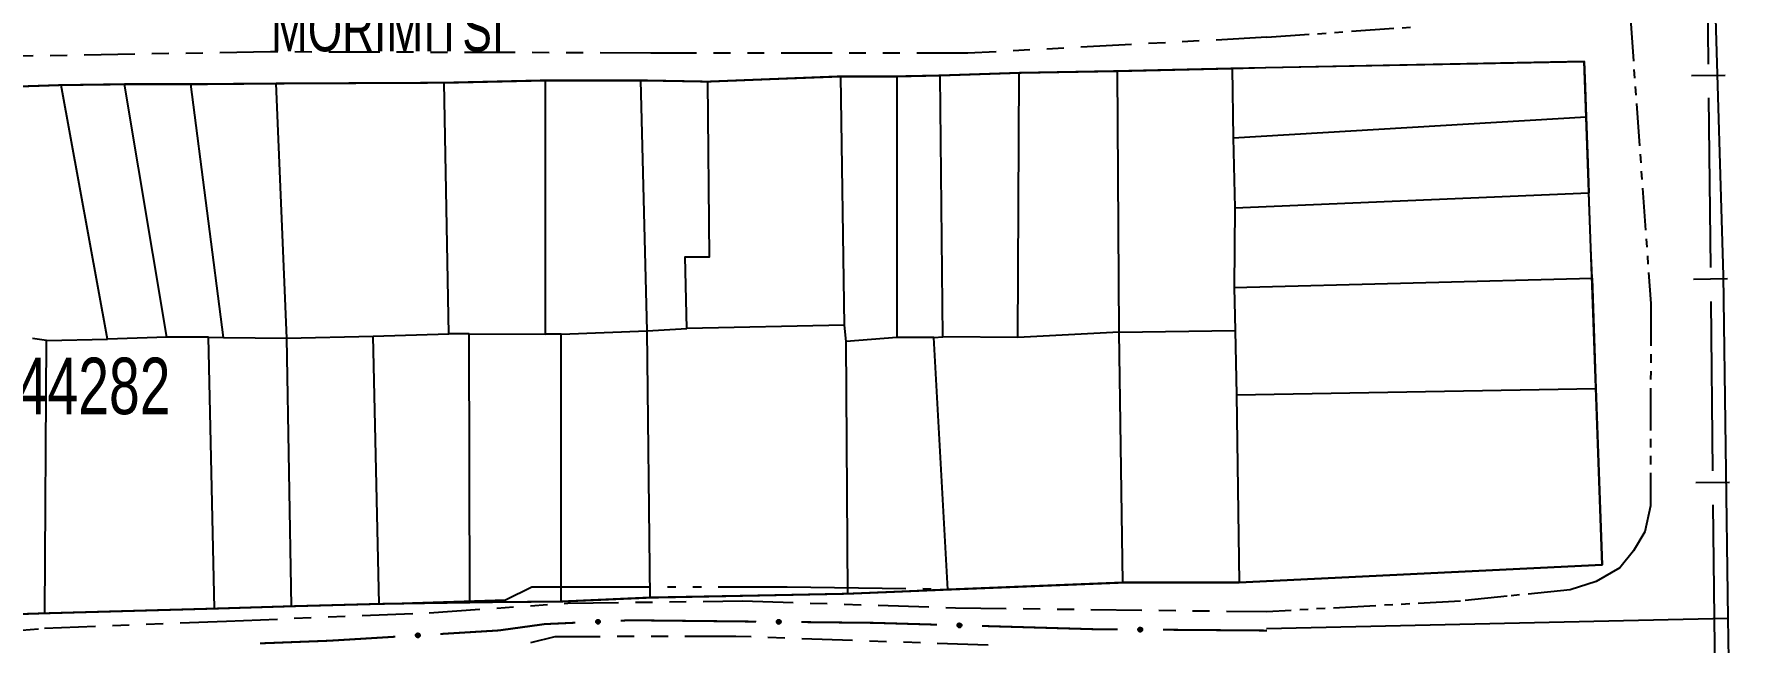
# Model space of a CAD drawing. Extents: x 203604 to 204690, y 4848469 to 4850418.
# Drawn here: x 204527.9 to 204678.2, y 4848677.2 to 4848731 of the extents above; entities that cross this region are included whole.
import ezdxf

# ---------------------------------------------------------------- set-up
doc = ezdxf.new("R2010")
doc.units = 0
doc.header["$LTSCALE"] = 1.5
doc.header["$MEASUREMENT"] = 0
for name, pattern in [('PHANTOMX2', [5, 2.5, -0.5, 0.5, -0.5, 0.5, -0.5]), ('TRACO_05', [11, 7, -1, 0.5, -1, 0.5, -1]), ('TRACO_25', [8, 3, -1, 1, -1, 1, -1])]:
    doc.linetypes.add(name, pattern=pattern)
for name, color, linetype in [('CD_MALHA_LOTES', 7, 'CONTINUOUS'), ('CD_TXT_QUADRA', 2, 'CONTINUOUS'), ('HD-VALAS-DRENOS', 170, 'CONTINUOUS'), ('LM-LIM-SETOR-FISCAL', 7, 'CONTINUOUS'), ('RU-QUADRA', 210, 'CONTINUOUS'), ('SV-EIXO-ROD-ESTR', 7, 'CONTINUOUS'), ('SV-EIXO-RUA-N-PAV', 6, 'CONTINUOUS'), ('SV-EST-M-N-PAV', 1, 'PHANTOMX2'), ('SV-RUA-NAO-PAV', 7, 'CONTINUOUS'), ('SV-RUA-NAO-PAV-S-GUIA-C-GUIA', 7, 'PHANTOMX2'), ('SV-TXT-RUA-N-PAV', 7, 'CONTINUOUS')]:
    doc.layers.add(name, color=color, linetype=linetype)
doc.styles.add('ARIAL', font='ARIAL.SHX')

msp = doc.modelspace()

# ---------------------------------------------------------------- linework, layer by layer
at = {"layer": 'CD_MALHA_LOTES', "linetype": 'Continuous', "flags": 128}
for points in [[(204587.51156, 4848726.739986), (204599.289278, 4848727.204896)], [(204599.599218, 4848705.19916), (204599.289278, 4848727.204896)], [(204599.289278, 4848727.204896), (204604.248317, 4848727.204896)], [(204604.248317, 4848727.204896), (204608.083824, 4848727.282381)], [(204604.248317, 4848727.204896), (204604.248317, 4848704.11437)], [(204608.083824, 4848727.282381), (204615.057473, 4848727.514836)], [(204608.316279, 4848704.153112), (204608.083824, 4848727.282381)], [(204614.941246, 4848704.11437), (204615.057473, 4848727.514836)], [(204615.057473, 4848727.514836), (204623.774534, 4848727.669806)], [(204623.774534, 4848727.669806), (204633.925067, 4848727.902261)], [(204623.929504, 4848704.57928), (204623.774534, 4848727.669806)], [(204530.292801, 4848726.433049), (204523.993242, 4848726.225372)], [(204535.900102, 4848726.502275), (204530.292801, 4848726.433049)], [(204534.377131, 4848703.969236), (204530.292801, 4848726.433049)], [(204539.638302, 4848704.1423), (204535.900102, 4848726.502275)], [(204541.749693, 4848726.502275), (204535.900102, 4848726.502275)], [(204549.295319, 4848726.571501), (204541.749693, 4848726.502275)], [(204544.657182, 4848704.107687), (204541.749693, 4848726.502275)], [(204564.178893, 4848726.640727), (204549.295319, 4848726.571501)], [(204550.264482, 4848704.038461), (204549.295319, 4848726.571501)], [(204564.178893, 4848726.640727), (204573.143651, 4848726.848405)], [(204564.594249, 4848704.419204), (204564.178893, 4848726.640727)], [(204573.143651, 4848704.384591), (204573.143651, 4848726.848405)], [(204573.143651, 4848726.848405), (204581.589214, 4848726.848405)], [(204582.143022, 4848704.696108), (204581.589214, 4848726.848405)], [(204581.589214, 4848726.848405), (204587.51156, 4848726.739986)], [(204585.65192, 4848704.88922), (204585.49695, 4848711.242989), (204587.66653, 4848711.242989), (204587.51156, 4848726.739986)], [(204634.002552, 4848721.780947), (204634.157522, 4848715.582148)], [(204634.157522, 4848715.582148), (204634.080037, 4848708.531014)], [(204634.080037, 4848708.531014), (204634.173502, 4848704.714558)], [(204574.52817, 4848704.384591), (204582.143022, 4848704.696108)], [(204582.143022, 4848704.696108), (204585.65192, 4848704.88922)], [(204582.419926, 4848681.090066), (204582.143022, 4848704.696108)], [(204599.599218, 4848705.19916), (204585.65192, 4848704.88922)], [(204599.761021, 4848703.761558), (204599.599218, 4848705.19916)], [(204623.929504, 4848704.57928), (204634.173502, 4848704.714558)], [(204528.977509, 4848703.830784), (204527.731442, 4848704.003848)], [(204528.839057, 4848679.705548), (204528.977509, 4848703.830784)], [(204528.977509, 4848703.830784), (204534.377131, 4848703.969236)], [(204539.638302, 4848704.1423), (204534.377131, 4848703.969236)], [(204543.307276, 4848704.1423), (204539.638302, 4848704.1423)], [(204543.861083, 4848680.120903), (204543.307276, 4848704.1423)], [(204543.307276, 4848704.1423), (204544.657182, 4848704.107687)], [(204544.657182, 4848704.107687), (204550.264482, 4848704.038461)], [(204550.264482, 4848704.038461), (204557.879334, 4848704.211526)], [(204550.679837, 4848680.328581), (204550.264482, 4848704.038461)], [(204557.879334, 4848704.211526), (204564.594249, 4848704.419204)], [(204558.433141, 4848680.536259), (204557.879334, 4848704.211526)], [(204566.394123, 4848704.419204), (204564.594249, 4848704.419204)], [(204566.463349, 4848680.674711), (204566.394123, 4848704.419204)], [(204566.394123, 4848704.419204), (204573.143651, 4848704.384591)], [(204574.52817, 4848704.384591), (204573.143651, 4848704.384591)], [(204574.52817, 4848680.743937), (204574.52817, 4848704.384591)], [(204604.248317, 4848704.11437), (204599.761021, 4848703.761558)], [(204599.899472, 4848681.436196), (204599.761021, 4848703.761558)], [(204607.502687, 4848704.11437), (204604.248317, 4848704.11437)], [(204607.502687, 4848704.11437), (204608.316279, 4848704.153112)], [(204608.742447, 4848681.798693), (204607.502687, 4848704.11437)], [(204614.941246, 4848704.11437), (204608.316279, 4848704.153112)], [(204623.929504, 4848704.57928), (204614.941246, 4848704.11437)], [(204624.239444, 4848682.418573), (204623.929504, 4848704.57928)], [(204624.239444, 4848682.418573), (204608.742447, 4848681.798693)], [(204634.544947, 4848682.418573), (204624.239444, 4848682.418573)], [(204550.679837, 4848680.328581), (204558.433141, 4848680.536259)], [(204558.433141, 4848680.536259), (204566.463349, 4848680.674711)], [(204574.52817, 4848680.743937), (204566.463349, 4848680.674711)], [(204582.419926, 4848681.090066), (204574.52817, 4848680.743937)], [(204599.899472, 4848681.436196), (204582.419926, 4848681.090066)], [(204608.742447, 4848681.798693), (204599.899472, 4848681.436196)], [(204522.262594, 4848679.49787), (204528.839057, 4848679.705548)], [(204528.839057, 4848679.705548), (204543.861083, 4848680.120903)], [(204543.861083, 4848680.120903), (204550.679837, 4848680.328581)]]:
    msp.add_lwpolyline(points, dxfattribs=at)
at = {"layer": 'CD_MALHA_LOTES'}
for points in [[(204633.925067, 4848727.902261), (204636.869497, 4848727.979746), (204665.072992, 4848728.528496), (204665.153821, 4848726.283241), (204665.24974, 4848723.618801)], [(204633.925067, 4848727.902261), (204634.002552, 4848721.780947)], [(204634.002552, 4848721.780947), (204665.24974, 4848723.618801)], [(204665.24974, 4848723.618801), (204665.395891, 4848719.559041), (204665.491916, 4848716.891654)], [(204634.157522, 4848715.582148), (204665.491916, 4848716.891654)], [(204665.763025, 4848709.360824), (204665.666902, 4848712.030914), (204665.491916, 4848716.891654)], [(204634.080037, 4848708.531014), (204665.763025, 4848709.360824)], [(204665.763025, 4848709.360824), (204666.018927, 4848702.252408), (204666.115124, 4848699.580253)], [(204634.173502, 4848704.714558), (204634.312492, 4848699.039103)], [(204634.312492, 4848699.039103), (204666.115124, 4848699.580253)], [(204634.312492, 4848699.039103), (204634.544947, 4848682.418573)], [(204666.115124, 4848699.580253), (204666.676346, 4848683.990702), (204634.544947, 4848682.418573)]]:
    msp.add_lwpolyline(points, dxfattribs=at)
at = {"layer": 'HD-VALAS-DRENOS', "linetype": 'TRACO_05'}
msp.add_polyline3d([(204559.54, 4848680.56, 11.14), (204569.61, 4848680.9, 11.14), (204571.94, 4848682.04, 11.14), (204594.54, 4848682.04, 11.14), (204608.65, 4848681.86, 11.14)], dxfattribs=at)
at = {"layer": 'LM-LIM-SETOR-FISCAL'}
for p, q in [((204675.885595, 4848743.292493), (204676.046013, 4848728.29335)), ((204674.556794, 4848727.277366), (204677.556622, 4848727.30945)), ((204676.078097, 4848725.293522), (204676.238516, 4848710.29438)), ((204674.749296, 4848709.278395), (204677.749124, 4848709.310479)), ((204676.270599, 4848707.294551), (204676.431018, 4848692.295409)), ((204674.941798, 4848691.279425), (204677.941627, 4848691.311508)), ((204676.463102, 4848689.295581), (204676.62352, 4848674.296439))]:
    msp.add_line(p, q, dxfattribs=at)
at = {"layer": 'RU-QUADRA', "linetype": 'Continuous', "const_width": 0.18, "flags": 128}
for points in [[(204523.993242, 4848726.225372), (204530.292801, 4848726.433049), (204535.900102, 4848726.502275), (204541.749693, 4848726.502275), (204549.295319, 4848726.571501), (204564.178893, 4848726.640727), (204573.143651, 4848726.848405), (204581.589214, 4848726.848405), (204587.51156, 4848726.739986), (204599.289278, 4848727.204896), (204604.248317, 4848727.204896), (204608.083824, 4848727.282381), (204615.057473, 4848727.514836), (204623.774534, 4848727.669806), (204633.925067, 4848727.902261)], [(204634.544947, 4848682.418573), (204624.239444, 4848682.418573), (204608.742447, 4848681.798693), (204599.899472, 4848681.436196), (204582.419926, 4848681.090066), (204574.52817, 4848680.743937), (204566.463349, 4848680.674711), (204558.433141, 4848680.536259), (204550.679837, 4848680.328581), (204543.861083, 4848680.120903), (204528.839057, 4848679.705548), (204522.262594, 4848679.49787)]]:
    msp.add_lwpolyline(points, dxfattribs=at)
at = {"layer": 'RU-QUADRA', "linetype": 'Continuous'}
msp.add_lwpolyline([(204634.544947, 4848682.418573), (204666.676346, 4848683.990702), (204665.072992, 4848728.528496), (204633.925067, 4848727.902261)], dxfattribs=at)
at = {"layer": 'SV-EIXO-ROD-ESTR'}
for p, q in [((204676.599379, 4848735.62853), (204677.376882, 4848709.582204)), ((204677.376882, 4848709.582204), (204677.793629, 4848679.284658)), ((204677.793629, 4848679.284658), (204678.242604, 4848646.644194))]:
    msp.add_line(p, q, dxfattribs=at)
at = {"layer": 'SV-EIXO-RUA-N-PAV'}
msp.add_line((204636.955006, 4848678.37036), (204677.793629, 4848679.284658), dxfattribs=at)
for points in [[(204577.645167, 4848679.065777), (204577.677644, 4848679.102345), (204577.713035, 4848679.127132), (204577.748503, 4848679.13931), (204577.782651, 4848679.141899), (204577.817885, 4848679.140613), (204577.853121, 4848679.131479), (204577.889985, 4848679.112678), (204577.926896, 4848679.080356), (204577.949905, 4848679.042433), (204577.963705, 4848679.008299), (204577.968455, 4848678.972847), (204577.966632, 4848678.93864), (204577.955933, 4848678.902352), (204577.936516, 4848678.865181), (204577.903117, 4848678.828852), (204577.868254, 4848678.804789), (204577.833638, 4848678.793911), (204577.797967, 4848678.789361), (204577.762012, 4848678.791106), (204577.727475, 4848678.800271), (204577.690084, 4848678.819889), (204577.654664, 4848678.853329), (204577.630267, 4848678.887827), (204577.618906, 4848678.92228), (204577.615218, 4848678.9575), (204577.616078, 4848678.992855), (204577.623785, 4848679.028658), (204577.645167, 4848679.065777)], [(204593.647533, 4848679.061404), (204593.681995, 4848679.096109), (204593.718709, 4848679.118889), (204593.7548, 4848679.129075), (204593.789039, 4848679.129761), (204593.824147, 4848679.126517), (204593.858821, 4848679.115437), (204593.894581, 4848679.094614), (204593.929637, 4848679.060289), (204593.950501, 4848679.021145), (204593.962381, 4848678.986296), (204593.965151, 4848678.950634), (204593.961428, 4848678.916582), (204593.948728, 4848678.880945), (204593.927273, 4848678.844912), (204593.891904, 4848678.810497), (204593.855757, 4848678.788411), (204593.820589, 4848678.779475), (204593.78472, 4848678.776917), (204593.748918, 4848678.780658), (204593.714944, 4848678.791731), (204593.678703, 4848678.813398), (204593.645198, 4848678.848757), (204593.622758, 4848678.884558), (204593.61333, 4848678.919591), (204593.611607, 4848678.954961), (204593.614433, 4848678.990213), (204593.62412, 4848679.025532), (204593.647533, 4848679.061404)], [(204561.699983, 4848677.855907), (204561.731885, 4848677.892978), (204561.766884, 4848677.918315), (204561.802157, 4848677.931046), (204561.836261, 4848677.934168), (204561.87151, 4848677.933433), (204561.906885, 4848677.924851), (204561.944038, 4848677.906629), (204561.98145, 4848677.874887), (204562.005049, 4848677.837328), (204562.019381, 4848677.803414), (204562.024684, 4848677.768041), (204562.023396, 4848677.73381), (204562.013266, 4848677.697359), (204561.994432, 4848677.659889), (204561.961604, 4848677.623042), (204561.927122, 4848677.598437), (204561.89268, 4848677.587019), (204561.857084, 4848677.581913), (204561.821107, 4848677.583095), (204561.78643, 4848677.59172), (204561.748738, 4848677.610751), (204561.712799, 4848677.643633), (204561.687866, 4848677.677745), (204561.675968, 4848677.712017), (204561.67173, 4848677.747175), (204561.672037, 4848677.782539), (204561.679184, 4848677.818458), (204561.699983, 4848677.855907)], [(204609.645957, 4848678.755657), (204609.681045, 4848678.789728), (204609.718169, 4848678.811836), (204609.754439, 4848678.821363), (204609.788685, 4848678.821424), (204609.823727, 4848678.817541), (204609.858194, 4848678.805831), (204609.893569, 4848678.784361), (204609.927994, 4848678.749402), (204609.948141, 4848678.709884), (204609.959384, 4848678.674825), (204609.961504, 4848678.639119), (204609.957161, 4848678.60514), (204609.943814, 4848678.569741), (204609.921706, 4848678.534104), (204609.885716, 4848678.500339), (204609.849172, 4848678.478915), (204609.813848, 4848678.470621), (204609.777938, 4848678.468717), (204609.74221, 4848678.473111), (204609.708443, 4848678.4848), (204609.672603, 4848678.507124), (204609.639748, 4848678.543088), (204609.617964, 4848678.579292), (204609.609176, 4848678.61449), (204609.608097, 4848678.649886), (204609.611565, 4848678.68508), (204609.621894, 4848678.720217), (204609.645957, 4848678.755657)], [(204625.638525, 4848678.378663), (204625.672888, 4848678.413466), (204625.709537, 4848678.436351), (204625.745598, 4848678.44664), (204625.779836, 4848678.447423), (204625.814952, 4848678.444279), (204625.849658, 4848678.433298), (204625.885477, 4848678.412578), (204625.920631, 4848678.378353), (204625.941607, 4848678.339268), (204625.953586, 4848678.304454), (204625.956458, 4848678.2688), (204625.952832, 4848678.234737), (204625.940233, 4848678.199064), (204625.918881, 4848678.16297), (204625.883611, 4848678.128454), (204625.847527, 4848678.106265), (204625.812385, 4848678.097229), (204625.776523, 4848678.094568), (204625.740711, 4848678.098208), (204625.706705, 4848678.109183), (204625.670402, 4848678.130747), (204625.636796, 4848678.16601), (204625.614254, 4848678.201747), (204625.604727, 4848678.236752), (204625.602903, 4848678.272118), (204625.605628, 4848678.307377), (204625.615214, 4848678.342724), (204625.638525, 4848678.378663)]]:
    msp.add_lwpolyline(points, close=True, dxfattribs=at)
for points in [[(204577.616078, 4848678.992855), (204577.949905, 4848679.042433)], [(204577.619382, 4848678.976442), (204577.951755, 4848679.026924)], [(204577.623785, 4848679.028658), (204577.926896, 4848679.080356)], [(204577.624663, 4848679.010828), (204577.933802, 4848679.061629)], [(204577.635397, 4848679.045459), (204577.905004, 4848679.094479)], [(204577.645167, 4848679.065777), (204577.889985, 4848679.112678)], [(204577.663667, 4848679.084977), (204577.864184, 4848679.121325)], [(204577.677644, 4848679.102345), (204577.853121, 4848679.131479)], [(204577.697758, 4848679.116562), (204577.826704, 4848679.134662)], [(204577.713035, 4848679.127132), (204577.817885, 4848679.140613)], [(204593.614433, 4848678.990213), (204593.950501, 4848679.021145)], [(204593.624004, 4848679.007681), (204593.93549, 4848679.041206)], [(204593.62412, 4848679.025532), (204593.929637, 4848679.060289)], [(204593.636648, 4848679.041661), (204593.908565, 4848679.075608)], [(204593.647533, 4848679.061404), (204593.894581, 4848679.094614)], [(204593.667073, 4848679.079545), (204593.869301, 4848679.104683)], [(204593.681995, 4848679.096109), (204593.858821, 4848679.115437)], [(204593.702868, 4848679.109185), (204593.832621, 4848679.120084)], [(204593.718709, 4848679.118889), (204593.824147, 4848679.126517)], [(204561.67173, 4848677.747175), (204562.019381, 4848677.803414)], [(204561.672037, 4848677.782539), (204562.005049, 4848677.837328)], [(204561.675597, 4848677.76618), (204562.007141, 4848677.82185)], [(204561.675968, 4848677.712017), (204562.024684, 4848677.768041)], [(204561.676468, 4848677.729323), (204562.020435, 4848677.783013)], [(204561.679184, 4848677.818458), (204561.98145, 4848677.874887)], [(204561.68034, 4848677.800644), (204561.988647, 4848677.85627)], [(204561.685428, 4848677.694324), (204562.021058, 4848677.750242)], [(204561.687866, 4848677.677745), (204562.023396, 4848677.73381)], [(204561.690531, 4848677.835438), (204561.95934, 4848677.888667)], [(204561.699983, 4848677.855907), (204561.944038, 4848677.906629)], [(204561.70256, 4848677.659821), (204562.013673, 4848677.714251)], [(204561.712799, 4848677.643633), (204562.013266, 4848677.697359)], [(204561.718181, 4848677.875394), (204561.918105, 4848677.914871)], [(204561.731885, 4848677.892978), (204561.906885, 4848677.924851)], [(204561.734508, 4848677.628952), (204562.000841, 4848677.677929)], [(204561.748738, 4848677.610751), (204561.994432, 4848677.659889)], [(204561.751774, 4848677.907508), (204561.880421, 4848677.927621)], [(204561.766884, 4848677.918315), (204561.87151, 4848677.933433)], [(204561.772937, 4848677.603944), (204561.970302, 4848677.640532)], [(204561.78643, 4848677.59172), (204561.961604, 4848677.623042)], [(204561.808062, 4848677.588305), (204561.937988, 4848677.609862)], [(204561.821107, 4848677.583095), (204561.927122, 4848677.598437)], [(204577.615218, 4848678.9575), (204577.963705, 4848679.008299)], [(204577.618906, 4848678.92228), (204577.968455, 4848678.972847)], [(204577.619676, 4848678.939576), (204577.964441, 4848678.987884)], [(204577.628088, 4848678.904441), (204577.964551, 4848678.955107)], [(204577.630267, 4848678.887827), (204577.966632, 4848678.93864)], [(204577.644679, 4848678.869675), (204577.956605, 4848678.919236)], [(204577.654664, 4848678.853329), (204577.955933, 4848678.902352)], [(204577.676141, 4848678.83831), (204577.943207, 4848678.883119)], [(204577.690084, 4848678.819889), (204577.936516, 4848678.865181)], [(204577.714174, 4848678.812705), (204577.912087, 4848678.846204)], [(204577.727475, 4848678.800271), (204577.903117, 4848678.828852)], [(204577.74905, 4848678.796519), (204577.879298, 4848678.816043)], [(204577.762012, 4848678.791106), (204577.868254, 4848678.804789)], [(204593.611607, 4848678.954961), (204593.962381, 4848678.986296)], [(204593.61333, 4848678.919591), (204593.965151, 4848678.950634)], [(204593.615062, 4848678.936817), (204593.96198, 4848678.965871)], [(204593.616819, 4848678.973642), (204593.951486, 4848679.005556)], [(204593.621506, 4848678.901268), (204593.960266, 4848678.933139)], [(204593.622758, 4848678.884558), (204593.961428, 4848678.916582)], [(204593.636137, 4848678.865633), (204593.950337, 4848678.897765)], [(204593.645198, 4848678.848757), (204593.948728, 4848678.880945)], [(204593.665806, 4848678.832566), (204593.934951, 4848678.862449)], [(204593.678703, 4848678.813398), (204593.927273, 4848678.844912)], [(204593.702355, 4848678.804885), (204593.901826, 4848678.827323)], [(204593.714944, 4848678.791731), (204593.891904, 4848678.810497)], [(204593.736278, 4848678.786784), (204593.86741, 4848678.799033)], [(204593.748918, 4848678.780658), (204593.855757, 4848678.788411)], [(204609.608097, 4848678.649886), (204609.959384, 4848678.674825)], [(204609.609176, 4848678.61449), (204609.961504, 4848678.639119)], [(204609.611221, 4848678.631682), (204609.958611, 4848678.654411)], [(204609.611565, 4848678.68508), (204609.948141, 4848678.709884)], [(204609.613649, 4848678.668469), (204609.948842, 4848678.694281)], [(204609.617017, 4848678.596022), (204609.956301, 4848678.621715)], [(204609.617964, 4848678.579292), (204609.957161, 4848678.60514)], [(204609.621453, 4848678.702371), (204609.933498, 4848678.730216)], [(204609.621894, 4848678.720217), (204609.927994, 4848678.749402)], [(204609.630996, 4848678.560126), (204609.94573, 4848678.586528)], [(204609.634714, 4848678.736115), (204609.907204, 4848678.765103)], [(204609.639748, 4848678.543088), (204609.943814, 4848678.569741)], [(204609.645957, 4848678.755657), (204609.893569, 4848678.784361)], [(204609.660058, 4848678.526524), (204609.929702, 4848678.551499)], [(204609.665824, 4848678.773439), (204609.868477, 4848678.794888)], [(204609.672603, 4848678.507124), (204609.921706, 4848678.534104)], [(204609.681045, 4848678.789728), (204609.858194, 4848678.805831)], [(204609.696096, 4848678.498182), (204609.895943, 4848678.516981)], [(204609.702153, 4848678.802422), (204609.832083, 4848678.810955)], [(204609.708443, 4848678.4848), (204609.885716, 4848678.500339)], [(204609.718169, 4848678.811836), (204609.823727, 4848678.817541)], [(204609.729683, 4848678.479465), (204609.861017, 4848678.489323)], [(204609.74221, 4848678.473111), (204609.849172, 4848678.478915)], [(204625.602903, 4848678.272118), (204625.953586, 4848678.304454)], [(204625.604727, 4848678.236752), (204625.956458, 4848678.2688)], [(204625.605628, 4848678.307377), (204625.941607, 4848678.339268)], [(204625.60641, 4848678.253983), (204625.953243, 4848678.284028)], [(204625.608061, 4848678.290814), (204625.942636, 4848678.323683)], [(204625.612955, 4848678.218454), (204625.951623, 4848678.251291)], [(204625.614254, 4848678.201747), (204625.952832, 4848678.234737)], [(204625.61515, 4848678.324872), (204625.926539, 4848678.359287)], [(204625.615214, 4848678.342724), (204625.920631, 4848678.378353)], [(204625.627688, 4848678.18286), (204625.941795, 4848678.215889)], [(204625.627696, 4848678.358889), (204625.899515, 4848678.393612)], [(204625.636796, 4848678.16601), (204625.940233, 4848678.199064)], [(204625.638525, 4848678.378663), (204625.885477, 4848678.412578)], [(204625.657451, 4848678.149878), (204625.926509, 4848678.180529)], [(204625.658013, 4848678.39686), (204625.860169, 4848678.422574)], [(204625.670402, 4848678.130747), (204625.918881, 4848678.16297)], [(204625.672888, 4848678.413466), (204625.849658, 4848678.433298)], [(204625.693723, 4848678.426602), (204625.823445, 4848678.437871)], [(204625.694079, 4848678.122301), (204625.893485, 4848678.145308)], [(204625.706705, 4848678.109183), (204625.883611, 4848678.128454)], [(204625.709537, 4848678.436351), (204625.814952, 4848678.444279)], [(204625.728053, 4848678.104297), (204625.859149, 4848678.11692)], [(204625.740711, 4848678.098208), (204625.847527, 4848678.106265)]]:
    msp.add_lwpolyline(points, dxfattribs=at)
at = {"layer": 'SV-EIXO-RUA-N-PAV', "const_width": 0.18}
for points in [[(204579.791629, 4848679.052248), (204580.63, 4848679.09)], [(204580.63, 4848679.09), (204591.790146, 4848678.971105)], [(204554.03, 4848677.28), (204559.853745, 4848677.633544)], [(204563.846394, 4848677.875926), (204568.837206, 4848678.178905)], [(204568.837206, 4848678.178905), (204569.02, 4848678.19)], [(204569.02, 4848678.19), (204572.801072, 4848678.711528)], [(204572.801072, 4848678.711528), (204573.08, 4848678.75)], [(204573.08, 4848678.75), (204575.795679, 4848678.872296)], [(204595.789919, 4848678.928494), (204601.789579, 4848678.864576)], [(204601.789579, 4848678.864576), (204602.22, 4848678.86)], [(204602.22, 4848678.86), (204607.787233, 4848678.699212)], [(204611.785566, 4848678.583736), (204620.781815, 4848678.323915)], [(204620.781815, 4848678.323915), (204621.61, 4848678.3)], [(204621.61, 4848678.3), (204623.781403, 4848678.283064)], [(204627.781282, 4848678.251867), (204636.781008, 4848678.181672)], [(204636.781008, 4848678.181672), (204636.997085, 4848678.18)], [(204547.868942, 4848677.045123), (204553.864586, 4848677.273697)], [(204553.864586, 4848677.273697), (204554.03, 4848677.28)]]:
    msp.add_lwpolyline(points, dxfattribs=at)
at = {"layer": 'SV-EST-M-N-PAV'}
for p, q in [((204669.156737, 4848732.286431), (204670.962365, 4848707.12499)), ((204670.962365, 4848707.12499), (204670.939675, 4848689.217239)), ((204670.939675, 4848689.217239), (204670.439728, 4848686.917483)), ((204670.439728, 4848686.917483), (204669.439834, 4848685.217664)), ((204669.439834, 4848685.217664), (204668.239962, 4848683.717823)), ((204668.239962, 4848683.717823), (204666.140185, 4848682.517951))]:
    msp.add_line(p, q, dxfattribs=at)
at = {"layer": 'SV-RUA-NAO-PAV', "linetype": 'TRACO_25'}
for points in [[(204636.99, 4848730.66, 13.02), (204610.51, 4848729.25, 12.76), (204582.47, 4848729.27, 12.6), (204548.81, 4848729.37, 12.58), (204520.25, 4848728.88, 12.58), (204476.92, 4848728.63, 12.58), (204427.76, 4848729.25, 12.24), (204420.63, 4848729, 12.24), (204419.94, 4848727.63, 12.19), (204422.09, 4848693.77, 11.61), (204422.59, 4848683.81, 11.59), (204422.63, 4848680.06, 11.59), (204423.77, 4848677.77, 11.59), (204425.94, 4848676.43, 11.59)], [(204470.46, 4848676.52, 11.59), (204486.63, 4848677.97, 11.58), (204497.07, 4848678.24, 11.63), (204520.81, 4848677.7, 11.66), (204528.82, 4848678.38, 11.66), (204544.92, 4848679.01, 11.66), (204562.84, 4848679.76, 11.66), (204575.11, 4848680.6, 11.65), (204590.58, 4848680.8, 11.65), (204609.42, 4848680.2, 11.78), (204636.99, 4848679.85, 11.77)], [(204612.32, 4848676.88, 11.71), (204589.99, 4848677.66, 11.72), (204573.98, 4848677.63, 11.72), (204571.83, 4848677.09, 11.72)]]:
    msp.add_polyline3d(points, dxfattribs=at)
at = {"layer": 'SV-RUA-NAO-PAV-S-GUIA-C-GUIA'}
for p, q in [((204636.991817, 4848730.659403), (204649.732647, 4848731.567301)), ((204666.140185, 4848682.517951), (204663.828526, 4848681.795383)), ((204654.12396, 4848680.784441), (204636.991932, 4848679.846687)), ((204658.254012, 4848681.214676), (204654.12396, 4848680.784441)), ((204663.828526, 4848681.795383), (204658.254012, 4848681.214676))]:
    msp.add_line(p, q, dxfattribs=at)

# ---------------------------------------------------------------- texts
at = {"layer": 'CD_TXT_QUADRA', "style": 'ARIAL', "width": 0.7}
msp.add_text('328844282', height=5, dxfattribs=at).set_placement((204515.482753, 4848697.31716))
at = {"layer": 'SV-TXT-RUA-N-PAV', "style": 'ARIAL', "width": 0.7}
msp.add_text('MORIMITSI', height=4, dxfattribs=at).set_placement((204548.85, 4848729.42))

doc.saveas('drawing.dxf')
